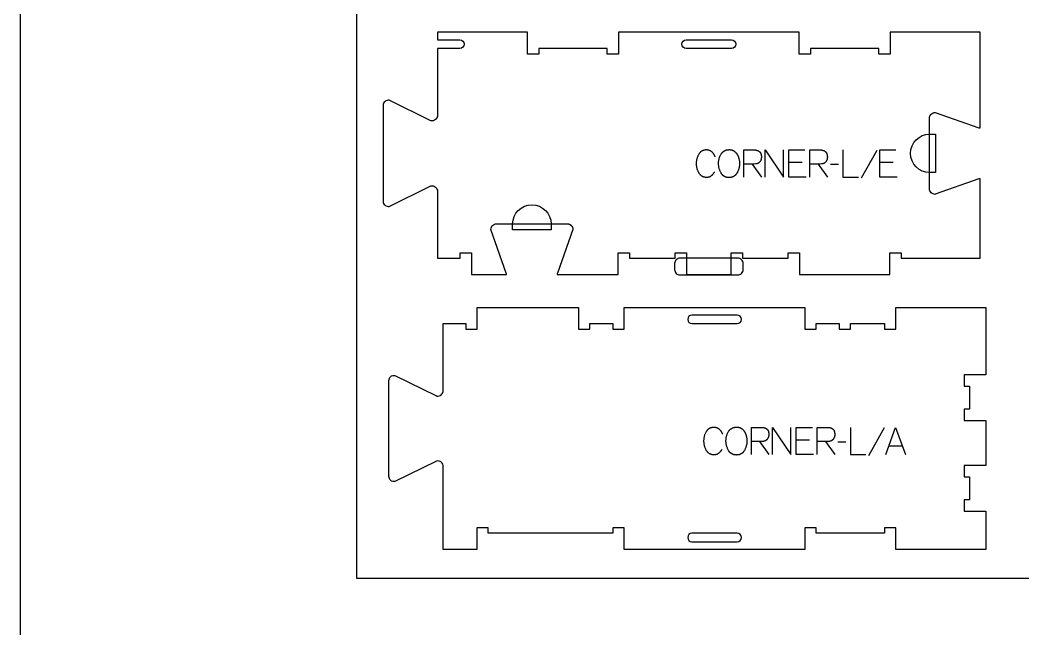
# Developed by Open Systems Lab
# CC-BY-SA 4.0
# Model space of a CAD drawing. Extents: x 0 to 4485, y 0 to 8771.
# Drawn here: x 0 to 1108, y 2435 to 3107 of the extents above; entities that cross this region are included whole.
import ezdxf

# ---------------------------------------------------------------- set-up
doc = ezdxf.new("R2010")
doc.units = 0
for name, color, linetype in [('0_SHEET_SPRUCEPLY_2440X122', 1, 'CONTINUOUS'), ('1_ANYTOOL_1MMDEEP_LABELS_S', 2, 'CONTINUOUS'), ('3_ANYTOOL_CUTTHROUGH_INSID', 4, 'CONTINUOUS'), ('4_ANYTOOL_CUTTHROUGH_OUTSI', 5, 'CONTINUOUS'), ('5_ANYTOOL_HALF_MILL_9MM_IN', 3, 'CONTINUOUS'), ('DONOTCUT', 7, 'CONTINUOUS')]:
    doc.layers.add(name, color=color, linetype=linetype)

msp = doc.modelspace()

# ---------------------------------------------------------------- linework, layer by layer
at = {"layer": '0_SHEET_SPRUCEPLY_2440X122'}
msp.add_lwpolyline([(371.7, 3711), (371.7, 2491), (2811.7, 2491), (2811.7, 3711)], close=True, dxfattribs=at)
at = {"layer": '1_ANYTOOL_1MMDEEP_LABELS_S', "color": 2}
for points in [[(767.9, 2956.5), (767.8, 2956.9), (767.6, 2957.3), (767.4, 2957.7), (767.2, 2958.1), (767, 2958.4), (766.8, 2958.8), (766.6, 2959.2), (766.4, 2959.5), (766.1, 2959.8), (765.9, 2960.2), (765.6, 2960.5), (765.3, 2960.8), (765.1, 2961.1), (764.8, 2961.4), (764.5, 2961.6), (764.2, 2961.9), (764, 2962), (763.8, 2962.2), (763.7, 2962.3), (763.5, 2962.4), (763.4, 2962.5), (763.2, 2962.6), (763, 2962.7), (762.8, 2962.8), (762.7, 2962.9), (762.5, 2963), (762.3, 2963.1), (762.1, 2963.2), (761.9, 2963.3), (761.8, 2963.4), (761.6, 2963.4), (761.4, 2963.5), (761.2, 2963.6), (761, 2963.6), (760.8, 2963.7), (760.6, 2963.7), (760.4, 2963.8), (760.2, 2963.8), (760, 2963.9), (759.8, 2963.9), (759.6, 2963.9), (759.4, 2963.9), (759.2, 2964), (758.9, 2964), (758.7, 2964), (758.5, 2964), (758.3, 2964), (758.1, 2964), (757.7, 2964), (757.4, 2964), (757, 2964), (756.7, 2963.9), (756.4, 2963.9), (756.1, 2963.9), (755.8, 2963.8), (755.5, 2963.7), (755.2, 2963.7), (754.9, 2963.6), (754.6, 2963.5), (754.3, 2963.4), (754, 2963.2), (753.9, 2963.2), (753.7, 2963.1), (753.6, 2963.1), (753.5, 2963), (753.3, 2962.9), (753.2, 2962.8), (753.1, 2962.8), (752.9, 2962.7), (752.8, 2962.6), (752.7, 2962.5), (752.6, 2962.5), (752.4, 2962.4), (752.3, 2962.3), (752.2, 2962.2), (752, 2962), (751.7, 2961.8), (751.5, 2961.6), (751.3, 2961.4), (751.1, 2961.2), (750.9, 2960.9), (750.7, 2960.7), (750.5, 2960.4), (750.3, 2960.2), (750.1, 2959.9), (749.9, 2959.6), (749.7, 2959.3), (749.4, 2958.7), (749.1, 2958.1), (748.8, 2957.5), (748.5, 2956.9), (748.2, 2956.3), (748, 2955.7), (747.8, 2955), (747.6, 2954.4), (747.4, 2953.8), (747.3, 2953.1), (747.2, 2952.4), (747.1, 2951.8), (747, 2951.1), (747, 2950.4), (746.9, 2949.7), (746.9, 2949), (746.9, 2948.3), (747, 2947.6), (747, 2946.9), (747.1, 2946.3), (747.2, 2945.6), (747.3, 2944.9), (747.5, 2944.3), (747.5, 2944), (747.6, 2943.6), (747.7, 2943.3), (747.8, 2943), (747.9, 2942.7), (748, 2942.4), (748.1, 2942.1), (748.3, 2941.7), (748.5, 2941.1), (748.8, 2940.5), (749.1, 2939.9), (749.4, 2939.3), (749.8, 2938.7), (749.9, 2938.4), (750.1, 2938.1), (750.3, 2937.9), (750.5, 2937.6), (750.7, 2937.4), (750.9, 2937.1), (751.1, 2936.9), (751.4, 2936.7), (751.6, 2936.4), (751.8, 2936.2), (752.1, 2936), (752.2, 2935.9), (752.3, 2935.9), (752.4, 2935.8), (752.6, 2935.7), (752.7, 2935.6), (752.8, 2935.5), (752.9, 2935.4), (753.1, 2935.3), (753.2, 2935.3), (753.3, 2935.2), (753.5, 2935.1), (753.6, 2935.1), (753.9, 2934.9), (754.2, 2934.8), (754.5, 2934.7), (754.8, 2934.6), (755.1, 2934.5), (755.4, 2934.4), (755.7, 2934.3), (756, 2934.2), (756.3, 2934.2), (756.7, 2934.1), (757, 2934.1), (757.3, 2934.1), (757.7, 2934), (758, 2934), (758.4, 2934), (758.8, 2934), (759.2, 2934), (759.3, 2934.1), (759.5, 2934.1), (759.7, 2934.1), (759.9, 2934.1), (760.1, 2934.2), (760.2, 2934.2), (760.4, 2934.2), (760.6, 2934.3), (760.7, 2934.3), (760.9, 2934.3), (761.1, 2934.4), (761.2, 2934.4), (761.4, 2934.5), (761.6, 2934.5), (761.7, 2934.6), (761.9, 2934.7), (762, 2934.7), (762.2, 2934.8), (762.3, 2934.9), (762.5, 2934.9), (762.6, 2935), (762.8, 2935.1), (762.9, 2935.2), (763.1, 2935.3), (763.2, 2935.4), (763.4, 2935.5), (763.5, 2935.6), (763.6, 2935.7), (763.9, 2935.9), (764.1, 2936.1), (764.4, 2936.3), (764.7, 2936.5), (764.9, 2936.8), (765.1, 2937), (765.4, 2937.3), (765.6, 2937.5), (765.8, 2937.8), (766, 2938.1), (766.2, 2938.3), (766.5, 2938.6), (766.7, 2938.9), (766.8, 2939.2), (767, 2939.5), (767.2, 2939.9)], [(799.6, 2934), (799.6, 2964), (810.9, 2964), (811.4, 2964), (811.9, 2964), (812.1, 2964), (812.4, 2964), (812.6, 2963.9), (812.8, 2963.9), (813, 2963.9), (813.2, 2963.8), (813.4, 2963.8), (813.6, 2963.7), (813.8, 2963.7), (814, 2963.6), (814.2, 2963.6), (814.4, 2963.5), (814.6, 2963.5), (814.8, 2963.4), (815, 2963.3), (815.1, 2963.3), (815.3, 2963.2), (815.5, 2963.1), (815.6, 2963), (815.8, 2962.9), (816, 2962.8), (816.1, 2962.7), (816.2, 2962.6), (816.4, 2962.5), (816.5, 2962.4), (816.7, 2962.3), (816.8, 2962.2), (816.9, 2962.1), (817, 2961.9), (817.2, 2961.8), (817.3, 2961.7), (817.4, 2961.5), (817.5, 2961.4), (817.6, 2961.3), (817.7, 2961.1), (817.8, 2961), (817.9, 2960.8), (818, 2960.6), (818.1, 2960.5), (818.1, 2960.3), (818.2, 2960.1), (818.3, 2960), (818.3, 2959.8), (818.4, 2959.6), (818.5, 2959.4), (818.5, 2959.2), (818.6, 2959), (818.6, 2958.8), (818.7, 2958.6), (818.7, 2958.4), (818.8, 2958.2), (818.8, 2958), (818.8, 2957.8), (818.8, 2957.6), (818.9, 2957.4), (818.9, 2957.1), (818.9, 2956.7), (818.9, 2956.2), (818.9, 2956), (818.9, 2955.8), (818.9, 2955.7), (818.9, 2955.5), (818.9, 2955.3), (818.8, 2955.1), (818.8, 2955), (818.8, 2954.8), (818.8, 2954.6), (818.7, 2954.5), (818.7, 2954.3), (818.7, 2954.1), (818.6, 2954), (818.6, 2953.8), (818.5, 2953.6), (818.5, 2953.5), (818.4, 2953.3), (818.3, 2953.1), (818.3, 2953), (818.2, 2952.8), (818.1, 2952.7), (818.1, 2952.5), (818, 2952.4), (817.9, 2952.2), (817.8, 2952), (817.7, 2951.9), (817.6, 2951.7), (817.5, 2951.6), (817.4, 2951.4), (817.3, 2951.3), (817.2, 2951.1), (817.1, 2951), (817, 2950.8), (816.9, 2950.7), (816.8, 2950.6), (816.7, 2950.4), (816.5, 2950.3), (816.4, 2950.2), (816.3, 2950.1), (816.2, 2950), (816, 2949.8), (815.9, 2949.7), (815.8, 2949.6), (815.6, 2949.5), (815.5, 2949.5), (815.3, 2949.4), (815.2, 2949.3), (815, 2949.2), (814.9, 2949.1), (814.7, 2949.1), (814.6, 2949), (814.4, 2948.9), (814.3, 2948.9), (814.1, 2948.8), (813.9, 2948.8), (813.8, 2948.7), (813.6, 2948.7), (813.4, 2948.7), (813.3, 2948.6), (813.1, 2948.6), (812.9, 2948.6), (812.7, 2948.6), (812.5, 2948.6), (810.6, 2948.5), (808.6, 2948.5), (799.6, 2948.5)], [(823.1, 2934), (823.1, 2964), (843.2, 2934), (843.2, 2964)], [(868.2, 2934), (849.2, 2934), (849.2, 2964), (867, 2964)], [(872.4, 2934), (872.4, 2964), (883.8, 2964), (884.3, 2964), (884.8, 2964), (885, 2964), (885.2, 2964), (885.4, 2963.9), (885.7, 2963.9), (885.9, 2963.9), (886.1, 2963.8), (886.3, 2963.8), (886.5, 2963.7), (886.7, 2963.7), (886.9, 2963.6), (887.1, 2963.6), (887.3, 2963.5), (887.5, 2963.5), (887.6, 2963.4), (887.8, 2963.3), (888, 2963.3), (888.2, 2963.2), (888.3, 2963.1), (888.5, 2963), (888.7, 2962.9), (888.8, 2962.8), (889, 2962.7), (889.1, 2962.6), (889.2, 2962.5), (889.4, 2962.4), (889.5, 2962.3), (889.6, 2962.2), (889.8, 2962.1), (889.9, 2961.9), (890, 2961.8), (890.1, 2961.7), (890.2, 2961.5), (890.3, 2961.4), (890.5, 2961.3), (890.6, 2961.1), (890.6, 2961), (890.7, 2960.8), (890.8, 2960.6), (890.9, 2960.5), (891, 2960.3), (891.1, 2960.1), (891.1, 2960), (891.2, 2959.8), (891.3, 2959.6), (891.3, 2959.4), (891.4, 2959.2), (891.4, 2959), (891.5, 2958.8), (891.5, 2958.6), (891.6, 2958.4), (891.6, 2958.2), (891.6, 2958), (891.7, 2957.8), (891.7, 2957.6), (891.7, 2957.4), (891.7, 2957.1), (891.8, 2956.7), (891.8, 2956.2), (891.8, 2956), (891.8, 2955.8), (891.8, 2955.7), (891.7, 2955.5), (891.7, 2955.3), (891.7, 2955.1), (891.7, 2955), (891.7, 2954.8), (891.6, 2954.6), (891.6, 2954.5), (891.6, 2954.3), (891.5, 2954.1), (891.5, 2954), (891.4, 2953.8), (891.4, 2953.6), (891.3, 2953.5), (891.3, 2953.3), (891.2, 2953.1), (891.1, 2953), (891.1, 2952.8), (891, 2952.7), (890.9, 2952.5), (890.8, 2952.4), (890.8, 2952.2), (890.7, 2952), (890.6, 2951.9), (890.5, 2951.7), (890.4, 2951.6), (890.3, 2951.4), (890.2, 2951.3), (890.1, 2951.1), (890, 2951), (889.9, 2950.8), (889.8, 2950.7), (889.6, 2950.6), (889.5, 2950.4), (889.4, 2950.3), (889.3, 2950.2), (889.2, 2950.1), (889, 2950), (888.9, 2949.8), (888.8, 2949.7), (888.6, 2949.6), (888.5, 2949.5), (888.3, 2949.5), (888.2, 2949.4), (888.1, 2949.3), (887.9, 2949.2), (887.8, 2949.1), (887.6, 2949.1), (887.4, 2949), (887.3, 2948.9), (887.1, 2948.9), (887, 2948.8), (886.8, 2948.8), (886.6, 2948.7), (886.5, 2948.7), (886.3, 2948.7), (886.1, 2948.6), (885.9, 2948.6), (885.8, 2948.6), (885.6, 2948.6), (885.4, 2948.6), (883.5, 2948.5), (881.4, 2948.5), (872.5, 2948.5)], [(909, 2964), (909, 2934), (926.1, 2934)], [(946.3, 2963.6), (929.1, 2932.8)], [(968.7, 2934), (949.7, 2934), (949.7, 2964), (967.5, 2964)], [(808.6, 2948.5), (819, 2934)], [(863.9, 2950.1), (849.2, 2950.1)], [(881.4, 2948.5), (891.9, 2934)], [(903.9, 2947.9), (895.1, 2947.8)], [(964.4, 2950.1), (949.7, 2950.1)], [(776.1, 2650.1), (776, 2650.5), (775.8, 2650.9), (775.6, 2651.3), (775.4, 2651.7), (775.2, 2652), (775, 2652.4), (774.8, 2652.8), (774.6, 2653.1), (774.3, 2653.4), (774.1, 2653.7), (773.8, 2654.1), (773.5, 2654.4), (773.3, 2654.7), (773, 2655), (772.7, 2655.2), (772.4, 2655.5), (772.2, 2655.6), (772, 2655.8), (771.9, 2655.9), (771.7, 2656), (771.6, 2656.1), (771.4, 2656.2), (771.2, 2656.3), (771, 2656.4), (770.9, 2656.5), (770.7, 2656.6), (770.5, 2656.7), (770.3, 2656.8), (770.1, 2656.9), (770, 2657), (769.8, 2657), (769.6, 2657.1), (769.4, 2657.2), (769.2, 2657.2), (769, 2657.3), (768.8, 2657.3), (768.6, 2657.4), (768.4, 2657.4), (768.2, 2657.5), (768, 2657.5), (767.8, 2657.5), (767.6, 2657.5), (767.4, 2657.6), (767.1, 2657.6), (766.9, 2657.6), (766.7, 2657.6), (766.5, 2657.6), (766.3, 2657.6), (765.9, 2657.6), (765.6, 2657.6), (765.2, 2657.6), (764.9, 2657.5), (764.6, 2657.5), (764.3, 2657.5), (764, 2657.4), (763.7, 2657.3), (763.4, 2657.3), (763.1, 2657.2), (762.8, 2657.1), (762.5, 2657), (762.2, 2656.8), (762.1, 2656.8), (761.9, 2656.7), (761.8, 2656.7), (761.7, 2656.6), (761.5, 2656.5), (761.4, 2656.4), (761.3, 2656.4), (761.2, 2656.3), (761, 2656.2), (760.9, 2656.1), (760.8, 2656.1), (760.7, 2656), (760.5, 2655.9), (760.4, 2655.8), (760.2, 2655.6), (759.9, 2655.4), (759.7, 2655.2), (759.5, 2655), (759.3, 2654.8), (759.1, 2654.5), (758.9, 2654.3), (758.7, 2654), (758.5, 2653.8), (758.3, 2653.5), (758.1, 2653.2), (757.9, 2652.9), (757.6, 2652.3), (757.3, 2651.7), (757, 2651.1), (756.7, 2650.5), (756.4, 2649.9), (756.2, 2649.3), (756, 2648.6), (755.8, 2648), (755.7, 2647.4), (755.5, 2646.7), (755.4, 2646), (755.3, 2645.4), (755.2, 2644.7), (755.2, 2644), (755.1, 2643.3), (755.1, 2642.6), (755.1, 2641.9), (755.2, 2641.2), (755.2, 2640.5), (755.3, 2639.9), (755.4, 2639.2), (755.5, 2638.5), (755.7, 2637.9), (755.7, 2637.6), (755.8, 2637.2), (755.9, 2636.9), (756, 2636.6), (756.1, 2636.3), (756.2, 2636), (756.3, 2635.6), (756.5, 2635.3), (756.7, 2634.7), (757, 2634.1), (757.3, 2633.5), (757.6, 2632.9), (758, 2632.3), (758.1, 2632), (758.3, 2631.7), (758.5, 2631.5), (758.7, 2631.2), (758.9, 2631), (759.1, 2630.7), (759.4, 2630.5), (759.6, 2630.3), (759.8, 2630), (760, 2629.8), (760.3, 2629.6), (760.4, 2629.5), (760.5, 2629.5), (760.6, 2629.4), (760.8, 2629.3), (760.9, 2629.2), (761, 2629.1), (761.1, 2629), (761.3, 2628.9), (761.4, 2628.9), (761.5, 2628.8), (761.7, 2628.7), (761.8, 2628.7), (762.1, 2628.5), (762.4, 2628.4), (762.7, 2628.3), (763, 2628.2), (763.3, 2628.1), (763.6, 2628), (763.9, 2627.9), (764.2, 2627.8), (764.5, 2627.8), (764.9, 2627.7), (765.2, 2627.7), (765.5, 2627.7), (765.9, 2627.6), (766.2, 2627.6), (766.6, 2627.6), (767, 2627.6), (767.4, 2627.6), (767.5, 2627.7), (767.7, 2627.7), (767.9, 2627.7), (768.1, 2627.7), (768.3, 2627.8), (768.4, 2627.8), (768.6, 2627.8), (768.8, 2627.9), (769, 2627.9), (769.1, 2627.9), (769.3, 2628), (769.4, 2628), (769.6, 2628.1), (769.8, 2628.1), (769.9, 2628.2), (770.1, 2628.3), (770.2, 2628.3), (770.4, 2628.4), (770.5, 2628.5), (770.7, 2628.5), (770.8, 2628.6), (771, 2628.7), (771.1, 2628.8), (771.3, 2628.9), (771.4, 2629), (771.6, 2629.1), (771.7, 2629.1), (771.8, 2629.2), (772.1, 2629.5), (772.4, 2629.7), (772.6, 2629.9), (772.9, 2630.1), (773.1, 2630.4), (773.3, 2630.6), (773.6, 2630.9), (773.8, 2631.1), (774, 2631.4), (774.2, 2631.7), (774.4, 2631.9), (774.7, 2632.2), (774.9, 2632.5), (775.1, 2632.8), (775.2, 2633.1), (775.4, 2633.4)], [(807.8, 2627.6), (807.8, 2657.6), (819.1, 2657.6), (819.6, 2657.6), (820.1, 2657.6), (820.3, 2657.6), (820.6, 2657.6), (820.8, 2657.5), (821, 2657.5), (821.2, 2657.5), (821.4, 2657.4), (821.6, 2657.4), (821.9, 2657.3), (822.1, 2657.3), (822.2, 2657.2), (822.4, 2657.2), (822.6, 2657.1), (822.8, 2657.1), (823, 2657), (823.2, 2656.9), (823.3, 2656.9), (823.5, 2656.8), (823.7, 2656.7), (823.8, 2656.6), (824, 2656.5), (824.2, 2656.4), (824.3, 2656.3), (824.4, 2656.2), (824.6, 2656.1), (824.7, 2656), (824.9, 2655.9), (825, 2655.8), (825.1, 2655.7), (825.2, 2655.5), (825.4, 2655.4), (825.5, 2655.3), (825.6, 2655.1), (825.7, 2655), (825.8, 2654.9), (825.9, 2654.7), (826, 2654.6), (826.1, 2654.4), (826.2, 2654.2), (826.3, 2654.1), (826.3, 2653.9), (826.4, 2653.7), (826.5, 2653.6), (826.6, 2653.4), (826.6, 2653.2), (826.7, 2653), (826.7, 2652.8), (826.8, 2652.6), (826.8, 2652.4), (826.9, 2652.2), (826.9, 2652), (827, 2651.8), (827, 2651.6), (827, 2651.4), (827, 2651.2), (827.1, 2651), (827.1, 2650.7), (827.1, 2650.3), (827.1, 2649.8), (827.1, 2649.6), (827.1, 2649.4), (827.1, 2649.3), (827.1, 2649.1), (827.1, 2648.9), (827.1, 2648.7), (827, 2648.6), (827, 2648.4), (827, 2648.2), (826.9, 2648.1), (826.9, 2647.9), (826.9, 2647.7), (826.8, 2647.6), (826.8, 2647.4), (826.7, 2647.2), (826.7, 2647.1), (826.6, 2646.9), (826.6, 2646.7), (826.5, 2646.6), (826.4, 2646.4), (826.3, 2646.3), (826.3, 2646.1), (826.2, 2646), (826.1, 2645.8), (826, 2645.6), (825.9, 2645.5), (825.8, 2645.3), (825.8, 2645.2), (825.7, 2645), (825.6, 2644.9), (825.4, 2644.7), (825.3, 2644.6), (825.2, 2644.4), (825.1, 2644.3), (825, 2644.2), (824.9, 2644), (824.7, 2643.9), (824.6, 2643.8), (824.5, 2643.7), (824.4, 2643.6), (824.2, 2643.4), (824.1, 2643.3), (824, 2643.2), (823.8, 2643.1), (823.7, 2643.1), (823.5, 2643), (823.4, 2642.9), (823.3, 2642.8), (823.1, 2642.7), (822.9, 2642.7), (822.8, 2642.6), (822.6, 2642.5), (822.5, 2642.5), (822.3, 2642.4), (822.1, 2642.4), (822, 2642.3), (821.8, 2642.3), (821.6, 2642.3), (821.5, 2642.2), (821.3, 2642.2), (821.1, 2642.2), (820.9, 2642.2), (820.7, 2642.2), (818.8, 2642.1), (816.8, 2642.1), (807.8, 2642.1)], [(831.3, 2627.6), (831.3, 2657.6), (851.4, 2627.6), (851.4, 2657.6)], [(876.4, 2627.6), (857.4, 2627.6), (857.4, 2657.6), (875.2, 2657.6)], [(880.6, 2627.6), (880.6, 2657.6), (892, 2657.6), (892.5, 2657.6), (893, 2657.6), (893.2, 2657.6), (893.4, 2657.6), (893.6, 2657.5), (893.9, 2657.5), (894.1, 2657.5), (894.3, 2657.4), (894.5, 2657.4), (894.7, 2657.3), (894.9, 2657.3), (895.1, 2657.2), (895.3, 2657.2), (895.5, 2657.1), (895.7, 2657.1), (895.9, 2657), (896, 2656.9), (896.2, 2656.9), (896.4, 2656.8), (896.5, 2656.7), (896.7, 2656.6), (896.9, 2656.5), (897, 2656.4), (897.2, 2656.3), (897.3, 2656.2), (897.4, 2656.1), (897.6, 2656), (897.7, 2655.9), (897.9, 2655.8), (898, 2655.7), (898.1, 2655.5), (898.2, 2655.4), (898.3, 2655.3), (898.4, 2655.1), (898.6, 2655), (898.7, 2654.9), (898.8, 2654.7), (898.8, 2654.6), (898.9, 2654.4), (899, 2654.2), (899.1, 2654.1), (899.2, 2653.9), (899.3, 2653.7), (899.3, 2653.6), (899.4, 2653.4), (899.5, 2653.2), (899.5, 2653), (899.6, 2652.8), (899.6, 2652.6), (899.7, 2652.4), (899.7, 2652.2), (899.8, 2652), (899.8, 2651.8), (899.8, 2651.6), (899.9, 2651.4), (899.9, 2651.2), (899.9, 2651), (899.9, 2650.7), (900, 2650.3), (900, 2649.8), (900, 2649.6), (900, 2649.4), (900, 2649.3), (899.9, 2649.1), (899.9, 2648.9), (899.9, 2648.7), (899.9, 2648.6), (899.9, 2648.4), (899.8, 2648.2), (899.8, 2648.1), (899.8, 2647.9), (899.7, 2647.7), (899.7, 2647.6), (899.6, 2647.4), (899.6, 2647.2), (899.5, 2647.1), (899.5, 2646.9), (899.4, 2646.7), (899.3, 2646.6), (899.3, 2646.4), (899.2, 2646.3), (899.1, 2646.1), (899.1, 2646), (899, 2645.8), (898.9, 2645.6), (898.8, 2645.5), (898.7, 2645.3), (898.6, 2645.2), (898.5, 2645), (898.4, 2644.9), (898.3, 2644.7), (898.2, 2644.6), (898.1, 2644.4), (898, 2644.3), (897.8, 2644.2), (897.7, 2644), (897.6, 2643.9), (897.5, 2643.8), (897.4, 2643.7), (897.2, 2643.6), (897.1, 2643.4), (897, 2643.3), (896.8, 2643.2), (896.7, 2643.1), (896.5, 2643.1), (896.4, 2643), (896.3, 2642.9), (896.1, 2642.8), (896, 2642.7), (895.8, 2642.7), (895.6, 2642.6), (895.5, 2642.5), (895.3, 2642.5), (895.2, 2642.4), (895, 2642.4), (894.8, 2642.3), (894.7, 2642.3), (894.5, 2642.3), (894.3, 2642.2), (894.1, 2642.2), (894, 2642.2), (893.8, 2642.2), (893.6, 2642.2), (891.7, 2642.1), (889.6, 2642.1), (880.7, 2642.1)], [(917.2, 2657.6), (917.2, 2627.6), (934.3, 2627.6)], [(954.5, 2657.1), (937.3, 2626.4)], [(956.2, 2627.6), (967.1, 2657.6), (978.1, 2627.6)], [(816.8, 2642.1), (827.2, 2627.6)], [(872.1, 2643.7), (857.4, 2643.7)], [(889.6, 2642.1), (900.1, 2627.6)], [(912.1, 2641.5), (903.3, 2641.4)], [(959.7, 2637.2), (974.6, 2637.2)]]:
    msp.add_lwpolyline(points, dxfattribs=at)
for points in [[(783.6, 2964.4), (783.9, 2964.4), (784.3, 2964.3), (784.6, 2964.3), (785, 2964.3), (785.2, 2964.2), (785.3, 2964.2), (785.5, 2964.2), (785.7, 2964.2), (785.8, 2964.1), (786, 2964.1), (786.2, 2964), (786.3, 2964), (786.5, 2963.9), (786.6, 2963.9), (786.8, 2963.8), (787, 2963.8), (787.1, 2963.7), (787.3, 2963.7), (787.4, 2963.6), (787.5, 2963.5), (787.7, 2963.5), (787.8, 2963.4), (788, 2963.3), (788.1, 2963.2), (788.3, 2963.2), (788.4, 2963.1), (788.5, 2963), (788.7, 2962.9), (788.9, 2962.7), (789.2, 2962.5), (789.4, 2962.3), (789.7, 2962.1), (789.9, 2961.9), (790.1, 2961.7), (790.3, 2961.4), (790.6, 2961.2), (790.8, 2961), (791, 2960.7), (791.2, 2960.5), (791.4, 2960.2), (791.6, 2960), (791.8, 2959.7), (791.9, 2959.4), (792.1, 2959.1), (792.3, 2958.9), (792.4, 2958.6), (792.6, 2958.3), (792.7, 2958), (792.9, 2957.7), (793, 2957.4), (793.1, 2957.1), (793.3, 2956.7), (793.4, 2956.4), (793.5, 2956.1), (793.6, 2955.8), (793.7, 2955.5), (793.8, 2955.1), (793.9, 2954.8), (794, 2954.5), (794.1, 2954.1), (794.2, 2953.4), (794.3, 2952.8), (794.5, 2952.1), (794.5, 2951.4), (794.6, 2950.8), (794.7, 2950.1), (794.7, 2949.5), (794.7, 2948.9), (794.7, 2948.2), (794.7, 2947.6), (794.6, 2946.9), (794.5, 2946.3), (794.4, 2945.7), (794.3, 2945), (794.2, 2944.4), (794, 2943.8), (793.8, 2943.1), (793.6, 2942.5), (793.4, 2941.8), (793.1, 2941.2), (792.9, 2940.6), (792.6, 2939.9), (792.3, 2939.3), (791.9, 2938.7), (791.8, 2938.3), (791.6, 2938), (791.4, 2937.7), (791.2, 2937.5), (791, 2937.2), (790.8, 2936.9), (790.6, 2936.7), (790.4, 2936.4), (790.2, 2936.3), (790.1, 2936.2), (790, 2936.1), (789.9, 2936), (789.8, 2935.9), (789.7, 2935.7), (789.5, 2935.6), (789.4, 2935.5), (789.3, 2935.4), (789.2, 2935.3), (789, 2935.3), (788.9, 2935.2), (788.8, 2935.1), (788.6, 2935), (788.5, 2934.9), (788.4, 2934.8), (788.2, 2934.7), (788.1, 2934.7), (788, 2934.6), (787.8, 2934.5), (787.7, 2934.5), (787.5, 2934.4), (787.4, 2934.3), (787.2, 2934.3), (787.1, 2934.2), (786.9, 2934.2), (786.8, 2934.1), (786.6, 2934), (786.3, 2934), (786, 2933.9), (785.7, 2933.8), (785.3, 2933.7), (785, 2933.7), (784.6, 2933.6), (784.3, 2933.6), (783.9, 2933.6), (783.6, 2933.6), (783.2, 2933.6), (782.8, 2933.6), (782.5, 2933.6), (782.1, 2933.6), (781.7, 2933.6), (781.4, 2933.7), (781, 2933.7), (780.7, 2933.8), (780.3, 2933.9), (780, 2934), (779.7, 2934.1), (779.5, 2934.1), (779.4, 2934.2), (779.2, 2934.2), (779.1, 2934.3), (778.9, 2934.3), (778.8, 2934.4), (778.6, 2934.5), (778.5, 2934.5), (778.3, 2934.6), (778.2, 2934.7), (778, 2934.8), (777.9, 2934.8), (777.8, 2934.9), (777.6, 2935), (777.5, 2935.1), (777.3, 2935.2), (777.2, 2935.3), (777.1, 2935.4), (777, 2935.5), (776.8, 2935.6), (776.7, 2935.7), (776.6, 2935.8), (776.5, 2935.9), (776.3, 2936), (776.2, 2936.1), (776.1, 2936.2), (776, 2936.3), (775.9, 2936.5), (775.8, 2936.6), (775.6, 2936.7), (775.4, 2937), (775.2, 2937.2), (775, 2937.5), (774.8, 2937.8), (774.6, 2938.1), (774.4, 2938.4), (774.3, 2938.7), (773.9, 2939.4), (773.6, 2940), (773.3, 2940.7), (773.1, 2941.3), (772.8, 2942), (772.6, 2942.6), (772.4, 2943.3), (772.2, 2943.9), (772, 2944.6), (771.9, 2945.2), (771.8, 2945.9), (771.7, 2946.5), (771.6, 2947.2), (771.6, 2947.8), (771.5, 2948.5), (771.5, 2949.2), (771.5, 2949.8), (771.6, 2950.5), (771.6, 2951.2), (771.7, 2951.9), (771.8, 2952.6), (771.9, 2953.2), (772.1, 2953.9), (772.2, 2954.5), (772.4, 2955.2), (772.6, 2955.8), (772.9, 2956.5), (773.1, 2957.1), (773.4, 2957.7), (773.7, 2958.3), (774.1, 2958.9), (774.4, 2959.5), (774.6, 2959.8), (774.8, 2960.1), (775, 2960.4), (775.2, 2960.7), (775.4, 2960.9), (775.6, 2961.2), (775.8, 2961.4), (776.1, 2961.7), (776.2, 2961.8), (776.3, 2961.9), (776.4, 2962), (776.5, 2962.1), (776.7, 2962.2), (776.8, 2962.3), (776.9, 2962.4), (777, 2962.5), (777.2, 2962.6), (777.3, 2962.7), (777.4, 2962.8), (777.6, 2962.8), (777.7, 2962.9), (777.9, 2963), (778, 2963.1), (778.1, 2963.2), (778.3, 2963.2), (778.4, 2963.3), (778.7, 2963.4), (779, 2963.6), (779.3, 2963.7), (779.6, 2963.8), (780, 2963.9), (780.3, 2964), (780.6, 2964.1), (781, 2964.1), (781.3, 2964.2), (781.7, 2964.2), (782, 2964.3), (782.4, 2964.3), (782.8, 2964.3), (783.2, 2964.4)], [(791.8, 2658), (792.1, 2658), (792.5, 2657.9), (792.8, 2657.9), (793.2, 2657.9), (793.4, 2657.8), (793.5, 2657.8), (793.7, 2657.8), (793.9, 2657.8), (794, 2657.7), (794.2, 2657.7), (794.4, 2657.6), (794.5, 2657.6), (794.7, 2657.5), (794.8, 2657.5), (795, 2657.4), (795.2, 2657.4), (795.3, 2657.3), (795.5, 2657.3), (795.6, 2657.2), (795.7, 2657.1), (795.9, 2657.1), (796, 2657), (796.2, 2656.9), (796.3, 2656.8), (796.5, 2656.7), (796.6, 2656.7), (796.7, 2656.6), (796.9, 2656.5), (797.1, 2656.3), (797.4, 2656.1), (797.6, 2655.9), (797.9, 2655.7), (798.1, 2655.5), (798.3, 2655.3), (798.6, 2655), (798.8, 2654.8), (799, 2654.6), (799.2, 2654.3), (799.4, 2654.1), (799.6, 2653.8), (799.8, 2653.6), (800, 2653.3), (800.1, 2653), (800.3, 2652.7), (800.5, 2652.4), (800.6, 2652.2), (800.8, 2651.9), (800.9, 2651.6), (801.1, 2651.3), (801.2, 2651), (801.3, 2650.7), (801.5, 2650.3), (801.6, 2650), (801.7, 2649.7), (801.8, 2649.4), (801.9, 2649.1), (802, 2648.7), (802.1, 2648.4), (802.2, 2648.1), (802.3, 2647.7), (802.4, 2647), (802.5, 2646.4), (802.7, 2645.7), (802.7, 2645), (802.8, 2644.4), (802.9, 2643.7), (802.9, 2643.1), (802.9, 2642.4), (802.9, 2641.8), (802.9, 2641.2), (802.8, 2640.5), (802.7, 2639.9), (802.6, 2639.3), (802.5, 2638.6), (802.4, 2638), (802.2, 2637.3), (802, 2636.7), (801.8, 2636.1), (801.6, 2635.4), (801.3, 2634.8), (801.1, 2634.2), (800.8, 2633.5), (800.5, 2632.9), (800.1, 2632.2), (800, 2631.9), (799.8, 2631.6), (799.6, 2631.3), (799.4, 2631.1), (799.2, 2630.8), (799, 2630.5), (798.8, 2630.3), (798.6, 2630), (798.4, 2629.9), (798.3, 2629.8), (798.2, 2629.7), (798.1, 2629.6), (798, 2629.5), (797.9, 2629.3), (797.7, 2629.2), (797.6, 2629.1), (797.5, 2629), (797.4, 2628.9), (797.2, 2628.9), (797.1, 2628.8), (797, 2628.7), (796.8, 2628.6), (796.7, 2628.5), (796.6, 2628.4), (796.4, 2628.3), (796.3, 2628.3), (796.2, 2628.2), (796, 2628.1), (795.9, 2628.1), (795.7, 2628), (795.6, 2627.9), (795.4, 2627.9), (795.3, 2627.8), (795.1, 2627.8), (795, 2627.7), (794.8, 2627.6), (794.5, 2627.6), (794.2, 2627.5), (793.9, 2627.4), (793.5, 2627.3), (793.2, 2627.3), (792.9, 2627.2), (792.5, 2627.2), (792.1, 2627.2), (791.8, 2627.2), (791.4, 2627.1), (791, 2627.2), (790.7, 2627.2), (790.3, 2627.2), (789.9, 2627.2), (789.6, 2627.3), (789.2, 2627.3), (788.9, 2627.4), (788.5, 2627.5), (788.2, 2627.6), (787.9, 2627.7), (787.7, 2627.7), (787.6, 2627.8), (787.4, 2627.8), (787.3, 2627.9), (787.1, 2627.9), (787, 2628), (786.8, 2628.1), (786.7, 2628.1), (786.5, 2628.2), (786.4, 2628.3), (786.2, 2628.4), (786.1, 2628.4), (786, 2628.5), (785.8, 2628.6), (785.7, 2628.7), (785.5, 2628.8), (785.4, 2628.9), (785.3, 2629), (785.2, 2629.1), (785, 2629.2), (784.9, 2629.3), (784.8, 2629.4), (784.7, 2629.5), (784.5, 2629.6), (784.4, 2629.7), (784.3, 2629.8), (784.2, 2629.9), (784.1, 2630.1), (784, 2630.2), (783.8, 2630.3), (783.6, 2630.6), (783.4, 2630.8), (783.2, 2631.1), (783, 2631.4), (782.8, 2631.7), (782.7, 2632), (782.5, 2632.3), (782.1, 2633), (781.8, 2633.6), (781.5, 2634.3), (781.3, 2634.9), (781, 2635.6), (780.8, 2636.2), (780.6, 2636.9), (780.4, 2637.5), (780.2, 2638.2), (780.1, 2638.8), (780, 2639.5), (779.9, 2640.1), (779.8, 2640.8), (779.8, 2641.4), (779.7, 2642.1), (779.7, 2642.7), (779.7, 2643.4), (779.8, 2644.1), (779.8, 2644.8), (779.9, 2645.5), (780, 2646.2), (780.1, 2646.8), (780.3, 2647.5), (780.4, 2648.1), (780.6, 2648.8), (780.8, 2649.4), (781.1, 2650.1), (781.3, 2650.7), (781.6, 2651.3), (781.9, 2651.9), (782.3, 2652.5), (782.6, 2653.1), (782.8, 2653.4), (783, 2653.7), (783.2, 2654), (783.4, 2654.3), (783.6, 2654.5), (783.8, 2654.8), (784, 2655), (784.3, 2655.3), (784.4, 2655.4), (784.5, 2655.5), (784.6, 2655.6), (784.7, 2655.7), (784.9, 2655.8), (785, 2655.9), (785.1, 2656), (785.2, 2656.1), (785.4, 2656.2), (785.5, 2656.3), (785.6, 2656.4), (785.8, 2656.4), (785.9, 2656.5), (786.1, 2656.6), (786.2, 2656.7), (786.3, 2656.8), (786.5, 2656.8), (786.6, 2656.9), (786.9, 2657), (787.2, 2657.2), (787.5, 2657.3), (787.9, 2657.4), (788.2, 2657.5), (788.5, 2657.6), (788.8, 2657.7), (789.2, 2657.7), (789.5, 2657.8), (789.9, 2657.8), (790.2, 2657.9), (790.6, 2657.9), (791, 2657.9), (791.4, 2658)]]:
    msp.add_lwpolyline(points, close=True, dxfattribs=at)
at = {"layer": '3_ANYTOOL_CUTTHROUGH_INSID', "color": 4}
for points in [[(785.9, 3076), (735.9, 3076, -1), (735.9, 3085.5), (785.9, 3085.5, -1)], [(785.9, 3076), (735.9, 3076, -1), (735.9, 3085.5), (785.9, 3085.5, -1)], [(742.2, 2772.2), (792.2, 2772.2, 1), (792.2, 2781.7), (742.2, 2781.7, 1)], [(742.2, 2772.2), (792.2, 2772.2, 1), (792.2, 2781.7), (742.2, 2781.7, 1)], [(742.2, 2540.7, 1), (742.2, 2531.2), (792.2, 2531.2, 1), (792.2, 2540.7)], [(742.2, 2540.7, 1), (742.2, 2531.2), (792.2, 2531.2, 1), (792.2, 2540.7)]]:
    msp.add_lwpolyline(points, format="xyb", close=True, dxfattribs=at)
at = {"layer": '4_ANYTOOL_CUTTHROUGH_OUTSI', "color": 5}
for points in [[(661.1, 3094), (661.1, 3070), (648.6, 3070), (648.6, 3076), (573.1, 3076), (573.1, 3070), (560.6, 3070), (560.6, 3094), (461.1, 3094), (461.1, 3085.5), (485.9, 3085.5), (485.9, 3085.5, -1), (485.9, 3076), (461.1, 3076), (461.1, 3002.4), (461.1, 3002.4), (461.1, 3002.2), (461.1, 3002.1), (461.1, 3001.9), (461.1, 3001.7), (461.1, 3001.6), (461, 3001.4), (461, 3001.2), (461, 3001.1), (460.9, 3000.9), (460.9, 3000.7), (460.8, 3000.6), (460.8, 3000.4), (460.7, 3000.2), (460.7, 3000.1), (460.6, 2999.9), (460.5, 2999.8), (460.5, 2999.6), (460.4, 2999.4), (460.3, 2999.3), (460.2, 2999.1), (460.1, 2999), (460, 2998.9), (459.9, 2998.7), (459.8, 2998.6), (459.7, 2998.4), (459.6, 2998.3), (459.5, 2998.2), (459.4, 2998.1), (459.3, 2997.9), (459.1, 2997.8), (459, 2997.7), (458.9, 2997.6, -0.220464), (453.8, 2996.2), (453.8, 2996.2), (453.8, 2996.2), (407.8, 3018.9), (407.8, 3018.9, 0.461531), (401.1, 3013.2), (401.1, 2907.4, 0.461531), (407.8, 2901.7), (453.8, 2924.4), (453.8, 2924.4), (453.8, 2924.4), (453.8, 2924.4, -0.463455), (461.1, 2918.2), (461.1, 2844.5), (486.1, 2844.5), (486.1, 2850.5), (498.6, 2850.5), (498.6, 2826.5), (537.2, 2826.5), (537.2, 2826.5, 0.061485), (537, 2827.9), (520.1, 2876.2), (520.1, 2876.3), (520.1, 2876.3), (520.1, 2876.3, -0.414214), (526.3, 2882.5), (604.3, 2882.5), (604.5, 2882.5), (604.6, 2882.5), (604.8, 2882.5), (604.9, 2882.5), (605.1, 2882.5), (605.2, 2882.5), (605.4, 2882.5), (605.5, 2882.4), (605.7, 2882.4), (605.8, 2882.4), (606, 2882.3), (606.1, 2882.3), (606.3, 2882.2), (606.4, 2882.2), (606.6, 2882.1), (606.7, 2882.1), (606.8, 2882), (607, 2881.9), (607.1, 2881.9), (607.3, 2881.8), (607.4, 2881.7), (607.5, 2881.7), (607.7, 2881.6), (607.8, 2881.5), (607.9, 2881.4), (608, 2881.3), (608.2, 2881.2), (608.3, 2881.1), (608.4, 2881), (608.5, 2880.9), (608.6, 2880.8), (608.7, 2880.7, -0.198912), (610.6, 2876.3), (610.6, 2876.3), (610.5, 2876.2), (593.6, 2827.9), (593.6, 2827.9, 0.061485), (593.4, 2826.5), (660.6, 2826.5), (660.6, 2850.5), (673.1, 2850.5), (673.1, 2844.5), (723.6, 2844.5), (723.6, 2850.5), (736.1, 2850.5), (736.1, 2826.5), (785.6, 2826.5), (785.6, 2850.5), (798.1, 2850.5), (798.1, 2844.5), (848.6, 2844.5), (848.6, 2850.5), (861.1, 2850.5), (861.1, 2826.5), (910.9, 2826.5), (960.6, 2826.5), (960.6, 2826.5), (960.6, 2850.3), (960.6, 2850.5), (973.1, 2850.5), (973.1, 2844.5), (1060.6, 2844.5), (1060.6, 2932.2), (1060.6, 2932.2, 0.061485), (1059.2, 2932), (1010.9, 2915.1), (1010.9, 2915), (1010.9, 2915), (1010.9, 2915, -0.414214), (1004.6, 2921.3), (1004.6, 2999.3), (1004.6, 2999.4), (1004.6, 2999.6), (1004.6, 2999.8), (1004.6, 2999.9), (1004.7, 3000.1), (1004.7, 3000.2), (1004.7, 3000.4), (1004.7, 3000.5), (1004.8, 3000.7), (1004.8, 3000.8), (1004.8, 3001), (1004.9, 3001.1), (1004.9, 3001.3), (1005, 3001.4), (1005, 3001.5), (1005.1, 3001.7), (1005.1, 3001.8), (1005.2, 3002), (1005.3, 3002.1), (1005.3, 3002.3), (1005.4, 3002.4), (1005.5, 3002.5), (1005.6, 3002.7), (1005.7, 3002.8), (1005.8, 3002.9), (1005.8, 3003), (1005.9, 3003.2), (1006, 3003.3), (1006.1, 3003.4), (1006.2, 3003.5), (1006.3, 3003.6), (1006.4, 3003.7, -0.198912), (1010.9, 3005.5), (1010.9, 3005.5), (1010.9, 3005.5), (1059.2, 2988.6), (1059.2, 2988.6, 0.061485), (1060.6, 2988.4), (1060.6, 3094), (961.1, 3094), (961.1, 3094), (961.1, 3070.3), (961.1, 3070), (948.6, 3070), (948.6, 3076), (910.9, 3076), (873.1, 3076), (873.1, 3070), (860.6, 3070), (860.6, 3070.3), (860.6, 3070.3), (860.6, 3094)], [(860.6, 3070.3), (860.6, 3094), (661.1, 3094), (661.1, 3070), (648.6, 3070), (648.6, 3076), (573.1, 3076), (573.1, 3070), (560.6, 3070), (560.6, 3094), (461.1, 3094), (461.1, 3085.5), (485.9, 3085.5), (485.9, 3085.5, -1), (485.9, 3076), (461.1, 3076), (461.1, 3002.4), (461.1, 3002.4), (461.1, 3002.2), (461.1, 3002.1), (461.1, 3001.9), (461.1, 3001.7), (461.1, 3001.6), (461, 3001.4), (461, 3001.2), (461, 3001.1), (460.9, 3000.9), (460.9, 3000.7), (460.8, 3000.6), (460.8, 3000.4), (460.7, 3000.2), (460.7, 3000.1), (460.6, 2999.9), (460.5, 2999.8), (460.5, 2999.6), (460.4, 2999.4), (460.3, 2999.3), (460.2, 2999.1), (460.1, 2999), (460, 2998.9), (459.9, 2998.7), (459.8, 2998.6), (459.7, 2998.4), (459.6, 2998.3), (459.5, 2998.2), (459.4, 2998.1), (459.3, 2997.9), (459.1, 2997.8), (459, 2997.7), (458.9, 2997.6, -0.220464), (453.8, 2996.2), (453.8, 2996.2), (453.8, 2996.2), (407.8, 3018.9), (407.8, 3018.9, 0.461531), (401.1, 3013.2), (401.1, 2907.4, 0.461531), (407.8, 2901.7), (453.8, 2924.4), (453.8, 2924.4), (453.8, 2924.4), (453.8, 2924.4, -0.463455), (461.1, 2918.2), (461.1, 2844.5), (486.1, 2844.5), (486.1, 2850.5), (498.6, 2850.5), (498.6, 2826.5), (537.2, 2826.5), (537.2, 2826.5, 0.061485), (537, 2827.9), (520.1, 2876.2), (520.1, 2876.3), (520.1, 2876.3), (520.1, 2876.3, -0.414214), (526.3, 2882.5), (604.3, 2882.5), (604.5, 2882.5), (604.6, 2882.5), (604.8, 2882.5), (604.9, 2882.5), (605.1, 2882.5), (605.2, 2882.5), (605.4, 2882.5), (605.5, 2882.4), (605.7, 2882.4), (605.8, 2882.4), (606, 2882.3), (606.1, 2882.3), (606.3, 2882.2), (606.4, 2882.2), (606.6, 2882.1), (606.7, 2882.1), (606.8, 2882), (607, 2881.9), (607.1, 2881.9), (607.3, 2881.8), (607.4, 2881.7), (607.5, 2881.7), (607.7, 2881.6), (607.8, 2881.5), (607.9, 2881.4), (608, 2881.3), (608.2, 2881.2), (608.3, 2881.1), (608.4, 2881), (608.5, 2880.9), (608.6, 2880.8), (608.7, 2880.7, -0.198912), (610.6, 2876.3), (610.6, 2876.3), (610.5, 2876.2), (593.6, 2827.9), (593.6, 2827.9, 0.061485), (593.4, 2826.5), (660.6, 2826.5), (660.6, 2850.5), (673.1, 2850.5), (673.1, 2844.5), (723.6, 2844.5), (723.6, 2850.5), (736.1, 2850.5), (736.1, 2826.5), (785.6, 2826.5), (785.6, 2850.5), (798.1, 2850.5), (798.1, 2844.5), (848.6, 2844.5), (848.6, 2850.5), (861.1, 2850.5), (861.1, 2826.5), (910.9, 2826.5), (960.6, 2826.5), (960.6, 2826.5), (960.6, 2850.3), (960.6, 2850.5), (973.1, 2850.5), (973.1, 2844.5), (1060.6, 2844.5), (1060.6, 2932.2), (1060.6, 2932.2, 0.061485), (1059.2, 2932), (1010.9, 2915.1), (1010.9, 2915), (1010.9, 2915), (1010.9, 2915, -0.414214), (1004.6, 2921.3), (1004.6, 2999.3), (1004.6, 2999.4), (1004.6, 2999.6), (1004.6, 2999.8), (1004.6, 2999.9), (1004.7, 3000.1), (1004.7, 3000.2), (1004.7, 3000.4), (1004.7, 3000.5), (1004.8, 3000.7), (1004.8, 3000.8), (1004.8, 3001), (1004.9, 3001.1), (1004.9, 3001.3), (1005, 3001.4), (1005, 3001.5), (1005.1, 3001.7), (1005.1, 3001.8), (1005.2, 3002), (1005.3, 3002.1), (1005.3, 3002.3), (1005.4, 3002.4), (1005.5, 3002.5), (1005.6, 3002.7), (1005.7, 3002.8), (1005.8, 3002.9), (1005.8, 3003), (1005.9, 3003.2), (1006, 3003.3), (1006.1, 3003.4), (1006.2, 3003.5), (1006.3, 3003.6), (1006.4, 3003.7, -0.198912), (1010.9, 3005.5), (1010.9, 3005.5), (1010.9, 3005.5), (1059.2, 2988.6), (1059.2, 2988.6, 0.061485), (1060.6, 2988.4), (1060.6, 3094), (961.1, 3094), (961.1, 3094), (961.1, 3070.3), (961.1, 3070), (948.6, 3070), (948.6, 3076), (910.9, 3076), (873.1, 3076), (873.1, 3070), (860.6, 3070), (860.6, 3070.3)], [(617.2, 2540.7), (516.9, 2540.7), (516.9, 2546.7), (504.4, 2546.7), (504.4, 2522.7), (467.4, 2522.7), (467.4, 2522.7), (467.4, 2614.3, 0.463455), (460.1, 2620.5), (460.1, 2620.5), (460.1, 2620.5), (414.1, 2597.8), (414.1, 2597.8, -0.461531), (407.4, 2603.5), (407.4, 2709.3, -0.461531), (414.1, 2715), (460.1, 2692.4), (460.1, 2692.3), (460.1, 2692.3), (460.1, 2692.3, 0.220464), (465.2, 2693.7), (465.3, 2693.8), (465.4, 2694), (465.6, 2694.1), (465.7, 2694.2), (465.8, 2694.3), (465.9, 2694.4), (466, 2694.6), (466.1, 2694.7), (466.2, 2694.8), (466.3, 2695), (466.4, 2695.1), (466.5, 2695.3), (466.6, 2695.4), (466.7, 2695.6), (466.7, 2695.7), (466.8, 2695.9), (466.9, 2696), (467, 2696.2), (467, 2696.4), (467.1, 2696.5), (467.1, 2696.7), (467.2, 2696.8), (467.2, 2697), (467.3, 2697.2), (467.3, 2697.3), (467.3, 2697.5), (467.3, 2697.7), (467.4, 2697.8), (467.4, 2698), (467.4, 2698.2), (467.4, 2698.3), (467.4, 2698.5), (467.4, 2772.2), (492.4, 2772.2), (492.4, 2766.2), (504.9, 2766.2), (504.9, 2790.2), (616.9, 2790.2), (616.9, 2766.2), (629.4, 2766.2), (629.4, 2772.2), (654.9, 2772.2), (654.9, 2766.2), (667.4, 2766.2), (667.4, 2790.2), (866.9, 2790.2), (866.9, 2766.2), (879.4, 2766.2), (879.4, 2772.2), (904.9, 2772.2), (904.9, 2766.2), (917.4, 2766.2), (917.4, 2772.2), (954.9, 2772.2), (954.9, 2766.2), (967.4, 2766.2), (967.4, 2790.2), (1066.9, 2790.2), (1066.9, 2715.7), (1042.9, 2715.7), (1042.9, 2703.2), (1048.9, 2703.2), (1048.9, 2677.7), (1042.9, 2677.7), (1042.9, 2665.2), (1066.9, 2665.2), (1066.9, 2615.7), (1042.9, 2615.7), (1042.9, 2603.2), (1048.9, 2603.2), (1048.9, 2577.7), (1042.9, 2577.7), (1042.9, 2565.2), (1066.9, 2565.2), (1066.9, 2522.7), (967.4, 2522.7), (967.4, 2546.7), (954.9, 2546.7), (954.9, 2540.7), (917.2, 2540.7), (879.4, 2540.7), (879.4, 2546.7), (866.9, 2546.7), (866.9, 2522.7), (667.4, 2522.7), (667.4, 2546.7), (654.9, 2546.7), (654.9, 2540.7), (617.2, 2540.7)], [(617.2, 2540.7), (516.9, 2540.7), (516.9, 2546.7), (504.4, 2546.7), (504.4, 2522.7), (467.4, 2522.7), (467.4, 2522.7), (467.4, 2614.3, 0.463455), (460.1, 2620.5), (460.1, 2620.5), (460.1, 2620.5), (414.1, 2597.8), (414.1, 2597.8, -0.461531), (407.4, 2603.5), (407.4, 2709.3, -0.461531), (414.1, 2715), (460.1, 2692.4), (460.1, 2692.3), (460.1, 2692.3), (460.1, 2692.3, 0.220464), (465.2, 2693.7), (465.3, 2693.8), (465.4, 2694), (465.6, 2694.1), (465.7, 2694.2), (465.8, 2694.3), (465.9, 2694.4), (466, 2694.6), (466.1, 2694.7), (466.2, 2694.8), (466.3, 2695), (466.4, 2695.1), (466.5, 2695.3), (466.6, 2695.4), (466.7, 2695.6), (466.7, 2695.7), (466.8, 2695.9), (466.9, 2696), (467, 2696.2), (467, 2696.4), (467.1, 2696.5), (467.1, 2696.7), (467.2, 2696.8), (467.2, 2697), (467.3, 2697.2), (467.3, 2697.3), (467.3, 2697.5), (467.3, 2697.7), (467.4, 2697.8), (467.4, 2698), (467.4, 2698.2), (467.4, 2698.3), (467.4, 2698.5), (467.4, 2772.2), (492.4, 2772.2), (492.4, 2766.2), (504.9, 2766.2), (504.9, 2790.2), (616.9, 2790.2), (616.9, 2766.2), (629.4, 2766.2), (629.4, 2772.2), (654.9, 2772.2), (654.9, 2766.2), (667.4, 2766.2), (667.4, 2790.2), (866.9, 2790.2), (866.9, 2766.2), (879.4, 2766.2), (879.4, 2772.2), (904.9, 2772.2), (904.9, 2766.2), (917.4, 2766.2), (917.4, 2772.2), (954.9, 2772.2), (954.9, 2766.2), (967.4, 2766.2), (967.4, 2790.2), (1066.9, 2790.2), (1066.9, 2715.7), (1042.9, 2715.7), (1042.9, 2703.2), (1048.9, 2703.2), (1048.9, 2677.7), (1042.9, 2677.7), (1042.9, 2665.2), (1066.9, 2665.2), (1066.9, 2615.7), (1042.9, 2615.7), (1042.9, 2603.2), (1048.9, 2603.2), (1048.9, 2577.7), (1042.9, 2577.7), (1042.9, 2565.2), (1066.9, 2565.2), (1066.9, 2522.7), (967.4, 2522.7), (967.4, 2546.7), (954.9, 2546.7), (954.9, 2540.7), (917.2, 2540.7), (879.4, 2540.7), (879.4, 2546.7), (866.9, 2546.7), (866.9, 2522.7), (667.4, 2522.7), (667.4, 2546.7), (654.9, 2546.7), (654.9, 2540.7), (617.2, 2540.7)]]:
    msp.add_lwpolyline(points, format="xyb", close=True, dxfattribs=at)
at = {"layer": '5_ANYTOOL_HALF_MILL_9MM_IN'}
for points in [[(1004.9, 2939, -1), (1004.9, 2981.5), (1005.1, 2981.5), (1011.1, 2981.5), (1011.1, 2939), (1005.1, 2939), (1004.9, 2939)], [(1004.9, 2939, -1), (1004.9, 2981.5), (1005.1, 2981.5), (1011.1, 2981.5), (1011.1, 2939), (1005.1, 2939), (1004.9, 2939)], [(544.1, 2882.3, -1), (586.6, 2882.3), (586.6, 2882), (586.6, 2876), (544.1, 2876), (544.1, 2882), (544.1, 2882.3)], [(544.1, 2882.3, -1), (586.6, 2882.3), (586.6, 2882), (586.6, 2876), (544.1, 2876), (544.1, 2882), (544.1, 2882.3)], [(729, 2844.5, 0.414214), (723, 2838.6), (723, 2832, 0.414214), (729, 2826), (792.7, 2826, 0.414214), (798.7, 2832), (798.7, 2838.6, 0.414214), (792.7, 2844.5)], [(729, 2844.5, 0.414214), (723, 2838.6), (723, 2832, 0.414214), (729, 2826), (792.7, 2826, 0.414214), (798.7, 2832), (798.7, 2838.6, 0.414214), (792.7, 2844.5)]]:
    msp.add_lwpolyline(points, format="xyb", close=True, dxfattribs=at)
at = {"layer": 'DONOTCUT'}
msp.add_lwpolyline([(0, 0), (3183.4, 0), (3183.4, 5593.4), (0, 5593.4)], close=True, dxfattribs=at)

doc.saveas('drawing.dxf')
